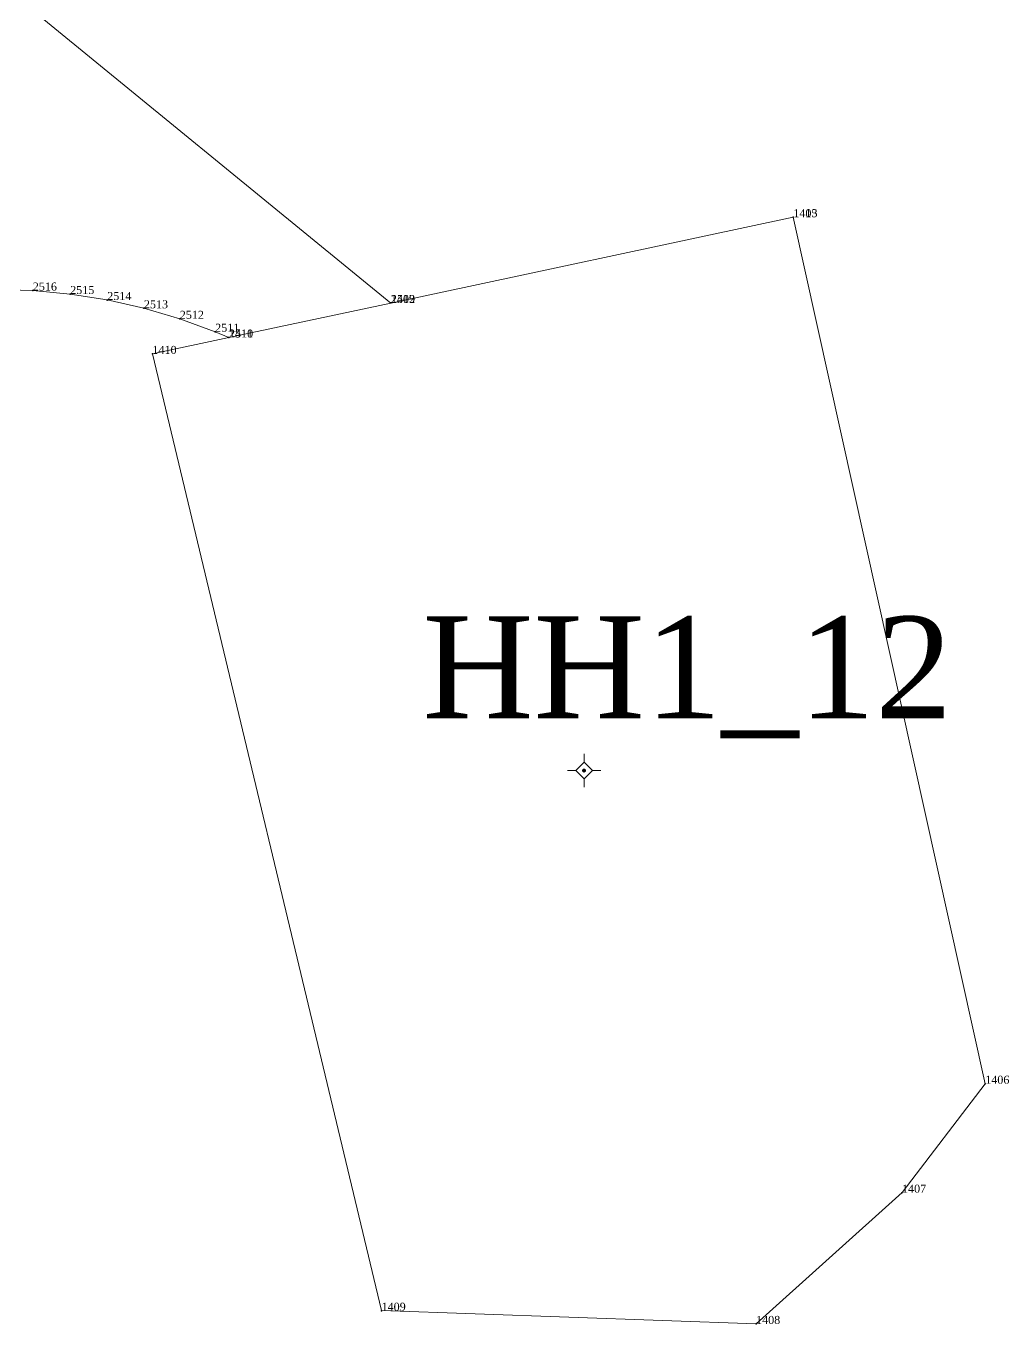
# Model space of a CAD drawing. Header units: metres. Extents: x 543554 to 549226, y 1840763 to 1844579.
# Drawn here: x 546945.2 to 547018.9, y 1842437.3 to 1842534.6 of the extents above; entities that cross this region are included whole.
import ezdxf

# ---------------------------------------------------------------- set-up
doc = ezdxf.new("R2010")
doc.units = ezdxf.units.M
doc.header["$MEASUREMENT"] = 0
for name, color, linetype, lineweight in [('Level 11', 7, 'Continuous', 0), ('Level 12', 7, 'Continuous', 0), ('Level 28', 7, 'Continuous', 0), ('Level 30', 7, 'Continuous', 0), ('Level 7', 7, 'Continuous', 0)]:
    doc.layers.add(name, color=color, linetype=linetype, lineweight=lineweight)
doc.styles.add('Style-Vntime', font='Vntime.shx')

# ---------------------------------------------------------------- blocks, each defined once
blk = doc.blocks.new('CENTRD')
at = {"layer": 'Level 11', "linetype": 'Continuous', "lineweight": 0}
h = blk.add_hatch(color=1, dxfattribs=at)
edge = h.paths.add_edge_path()
edge.add_arc((0, 0), 1.5, 0, 360)
at = {"layer": 'Level 11', "color": 1, "linetype": 'Continuous', "lineweight": 0}
for p, q in [((0, 12.5), (0, 6.25)), ((0, 6.25), (-6.25, 0)), ((6.25, 0), (0, 6.25)), ((-6.25, 0), (-12.5, 0)), ((-6.25, 0), (0, -6.25)), ((0, -6.25), (6.25, 0)), ((0, -6.25), (0, -12.5)), ((12.5, 0), (6.25, 0))]:
    blk.add_line(p, q, dxfattribs=at)
blk = doc.blocks.new('DDCT')
at = {"layer": 'Level 7', "color": 3, "linetype": 'Continuous', "lineweight": 30}
blk.add_point((0, 0), dxfattribs=at)
blk = doc.blocks.new('SHMIA_1404')
at = {"layer": 'Level 12', "color": 2, "linetype": 'Continuous', "lineweight": 0, "style": 'Style-Vntime'}
blk.add_text('1405', height=0.6, dxfattribs=at).set_placement((0, 0))
blk = doc.blocks.new('SHMIA_1405')
at = {"layer": 'Level 12', "color": 2, "linetype": 'Continuous', "lineweight": 0, "style": 'Style-Vntime'}
blk.add_text('1406', height=0.6, dxfattribs=at).set_placement((0, 0))
blk = doc.blocks.new('SHMIA_1406')
at = {"layer": 'Level 12', "color": 2, "linetype": 'Continuous', "lineweight": 0, "style": 'Style-Vntime'}
blk.add_text('1407', height=0.6, dxfattribs=at).set_placement((0, 0))
blk = doc.blocks.new('SHMIA_1407')
at = {"layer": 'Level 12', "color": 2, "linetype": 'Continuous', "lineweight": 0, "style": 'Style-Vntime'}
blk.add_text('1408', height=0.6, dxfattribs=at).set_placement((0, 0))
blk = doc.blocks.new('SHMIA_1408')
at = {"layer": 'Level 12', "color": 2, "linetype": 'Continuous', "lineweight": 0, "style": 'Style-Vntime'}
blk.add_text('1409', height=0.6, dxfattribs=at).set_placement((0, 0))
blk = doc.blocks.new('SHMIA_1409')
at = {"layer": 'Level 12', "color": 2, "linetype": 'Continuous', "lineweight": 0, "style": 'Style-Vntime'}
blk.add_text('1410', height=0.6, dxfattribs=at).set_placement((0, 0))
blk = doc.blocks.new('SHMIA_1410')
at = {"layer": 'Level 12', "color": 2, "linetype": 'Continuous', "lineweight": 0, "style": 'Style-Vntime'}
blk.add_text('1411', height=0.6, dxfattribs=at).set_placement((0, 0))
blk = doc.blocks.new('SHMIA_1411')
at = {"layer": 'Level 12', "color": 2, "linetype": 'Continuous', "lineweight": 0, "style": 'Style-Vntime'}
blk.add_text('1412', height=0.6, dxfattribs=at).set_placement((0, 0))
blk = doc.blocks.new('SHMIA_1412')
at = {"layer": 'Level 12', "color": 2, "linetype": 'Continuous', "lineweight": 0, "style": 'Style-Vntime'}
blk.add_text('1413', height=0.6, dxfattribs=at).set_placement((0, 0))
blk = doc.blocks.new('SHMIA_2508')
at = {"layer": 'Level 12', "color": 2, "linetype": 'Continuous', "lineweight": 0, "style": 'Style-Vntime'}
blk.add_text('2509', height=0.6, dxfattribs=at).set_placement((0, 0))
blk = doc.blocks.new('SHMIA_2509')
at = {"layer": 'Level 12', "color": 2, "linetype": 'Continuous', "lineweight": 0, "style": 'Style-Vntime'}
blk.add_text('2510', height=0.6, dxfattribs=at).set_placement((0, 0))
blk = doc.blocks.new('SHMIA_2510')
at = {"layer": 'Level 12', "color": 2, "linetype": 'Continuous', "lineweight": 0, "style": 'Style-Vntime'}
blk.add_text('2511', height=0.6, dxfattribs=at).set_placement((0, 0))
blk = doc.blocks.new('SHMIA_2511')
at = {"layer": 'Level 12', "color": 2, "linetype": 'Continuous', "lineweight": 0, "style": 'Style-Vntime'}
blk.add_text('2512', height=0.6, dxfattribs=at).set_placement((0, 0))
blk = doc.blocks.new('SHMIA_2512')
at = {"layer": 'Level 12', "color": 2, "linetype": 'Continuous', "lineweight": 0, "style": 'Style-Vntime'}
blk.add_text('2513', height=0.6, dxfattribs=at).set_placement((0, 0))
blk = doc.blocks.new('SHMIA_2513')
at = {"layer": 'Level 12', "color": 2, "linetype": 'Continuous', "lineweight": 0, "style": 'Style-Vntime'}
blk.add_text('2514', height=0.6, dxfattribs=at).set_placement((0, 0))
blk = doc.blocks.new('SHMIA_2514')
at = {"layer": 'Level 12', "color": 2, "linetype": 'Continuous', "lineweight": 0, "style": 'Style-Vntime'}
blk.add_text('2515', height=0.6, dxfattribs=at).set_placement((0, 0))
blk = doc.blocks.new('SHMIA_2515')
at = {"layer": 'Level 12', "color": 2, "linetype": 'Continuous', "lineweight": 0, "style": 'Style-Vntime'}
blk.add_text('2516', height=0.6, dxfattribs=at).set_placement((0, 0))

msp = doc.modelspace()

# ---------------------------------------------------------------- linework, layer by layer
at = {"layer": 'Level 30', "color": 2, "linetype": 'Continuous', "lineweight": 0}
msp.add_line((546960.4162, 1842511.2773), (546972.5568, 1842513.8658), dxfattribs=at)
at = {"layer": 'Level 30', "color": 2, "linetype": 'Continuous', "lineweight": 0, "flags": 128}
for points in [[(546858.0758, 1842607.447), (546972.5568, 1842513.8658)], [(546972.5568, 1842513.8658), (547002.7313, 1842520.2993), (547017.1165, 1842455.3324), (547010.8809, 1842447.1649), (546999.9438, 1842437.3225), (546971.855, 1842438.3148), (546954.6813, 1842510.0546), (546960.4162, 1842511.2773)], [(546960.4162, 1842511.2773), (546959.3773, 1842511.7107), (546956.7345, 1842512.6768), (546954.0355, 1842513.4719), (546951.2911, 1842514.093), (546948.5126, 1842514.5373), (546945.7114, 1842514.8031), (546942.899, 1842514.8894)]]:
    msp.add_lwpolyline(points, dxfattribs=at)

# ---------------------------------------------------------------- block references
at = {"layer": 'Level 11', "color": 1, "linetype": 'Continuous', "lineweight": 0, "xscale": 0.1, "yscale": 0.1, "zscale": 0.1}
msp.add_blockref('CENTRD', (546987.04, 1842478.81), dxfattribs=at)
at = {"layer": 'Level 12', "color": 2, "linetype": 'Continuous', "lineweight": 0}
for name, p in [('SHMIA_1404', (547002.73, 1842520.3)), ('SHMIA_1412', (547002.73, 1842520.3)), ('SHMIA_2515', (546945.71, 1842514.8)), ('SHMIA_2514', (546948.51, 1842514.54)), ('SHMIA_2513', (546951.29, 1842514.09)), ('SHMIA_2512', (546954.04, 1842513.47)), ('SHMIA_2508', (546972.56, 1842513.87)), ('SHMIA_1411', (546972.56, 1842513.87)), ('SHMIA_2511', (546956.73, 1842512.68)), ('SHMIA_2510', (546959.38, 1842511.71)), ('SHMIA_2509', (546960.42, 1842511.28)), ('SHMIA_1410', (546960.42, 1842511.28)), ('SHMIA_1409', (546954.68, 1842510.05)), ('SHMIA_1405', (547017.12, 1842455.33)), ('SHMIA_1406', (547010.88, 1842447.16)), ('SHMIA_1408', (546971.86, 1842438.31)), ('SHMIA_1407', (546999.94, 1842437.32))]:
    msp.add_blockref(name, p, dxfattribs=at)
at = {"layer": 'Level 7', "color": 3, "linetype": 'Continuous', "lineweight": 30}
for p in [(547002.73, 1842520.3), (547002.73, 1842520.3), (546945.71, 1842514.8), (546948.51, 1842514.54), (546951.29, 1842514.09), (546954.04, 1842513.47), (546972.56, 1842513.87), (546972.56, 1842513.87), (546956.73, 1842512.68), (546959.38, 1842511.71), (546960.42, 1842511.28), (546960.42, 1842511.28), (546954.68, 1842510.05), (547017.12, 1842455.33), (547010.88, 1842447.16), (546971.86, 1842438.31), (546999.94, 1842437.32)]:
    msp.add_blockref('DDCT', p, dxfattribs=at)

# ---------------------------------------------------------------- texts
at = {"layer": 'Level 28', "color": 1, "lineweight": 0, "style": 'Style-Vntime'}
msp.add_text('HH1_12', height=7.63407, dxfattribs=at).set_placement((546974.9344, 1842482.7365))

doc.saveas('drawing.dxf')
